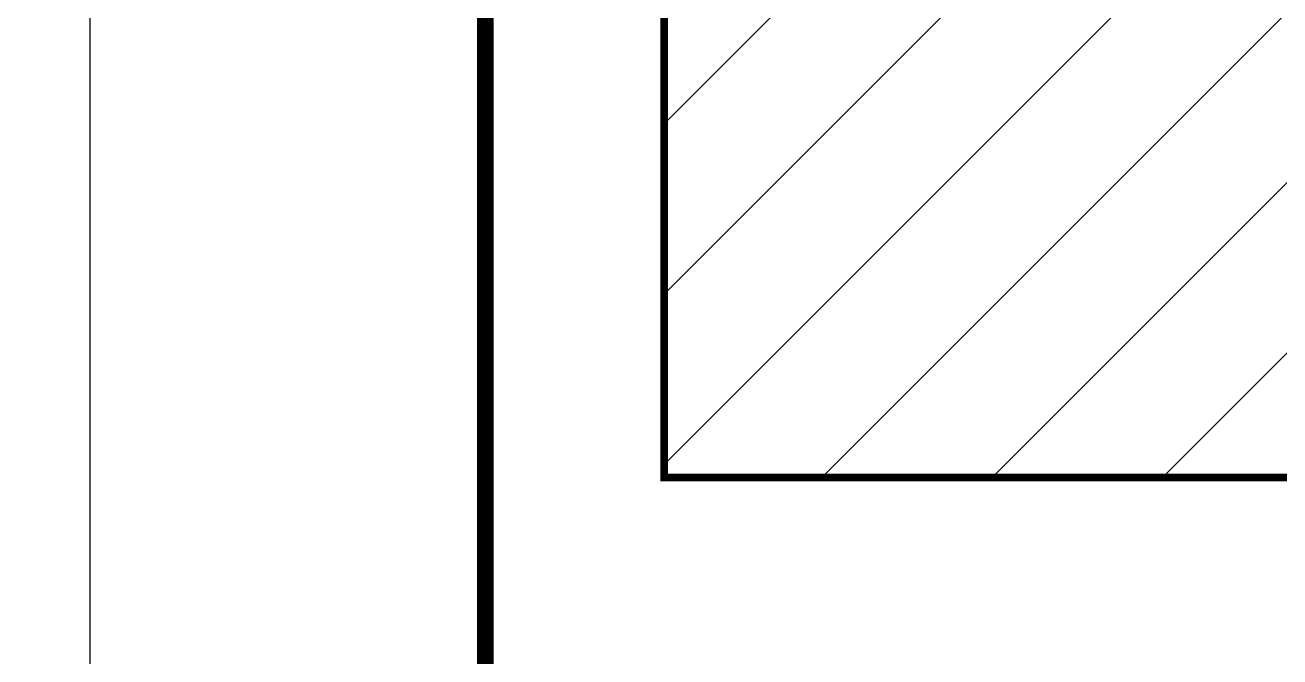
# Model space of a CAD drawing. Header units: millimetres. Extents: x 553474 to 556484, y 6145926 to 6146600.
# Drawn here: x 554045.56 to 554053.82, y 6146172.98 to 6146177.14 of the extents above; entities that cross this region are included whole.
import ezdxf

# ---------------------------------------------------------------- set-up
doc = ezdxf.new("R2010")
doc.units = ezdxf.units.MM
for name, color, linetype in [('1', 1, 'Continuous'), ('excavaciones', 1, 'Continuous'), ('Hatch', 8, 'Continuous'), ('Muros', 5, 'Continuous')]:
    doc.layers.add(name, color=color, linetype=linetype)

msp = doc.modelspace()

# ---------------------------------------------------------------- hatches: boundary and pattern name
at = {"layer": 'Hatch', "linetype": 'Continuous', "lineweight": 5}
h = msp.add_hatch(dxfattribs=at)
h.set_pattern_fill('ANSI31', color=256, scale=0.25)
h.paths.add_polyline_path([(554073.2187, 6146217.7555), (554055.0473, 6146217.7555), (554055.0473, 6146185.0692), (554049.7689, 6146185.0692), (554049.7689, 6146174.1595), (554055.0473, 6146174.1595), (554055.0473, 6146171.3724), (554073.2187, 6146171.3724)])

# ---------------------------------------------------------------- linework, layer by layer
at = {"layer": '1', "linetype": 'Continuous', "const_width": 0.05, "flags": 128}
msp.add_lwpolyline([(554055.0473, 6146217.7555), (554073.2187, 6146217.7555), (554073.2187, 6146171.3724), (554055.0473, 6146171.3724), (554055.0473, 6146174.1595), (554049.7689, 6146174.1595), (554049.7689, 6146185.0692), (554055.0473, 6146185.0692), (554055.0473, 6146217.7555)], dxfattribs=at)
at = {"layer": 'excavaciones', "flags": 128}
msp.add_lwpolyline([(554047.6458, 6146290.4731), (554038.7646, 6146281.5918), (554009.2352, 6146281.5918), (554009.2352, 6146269.5918), (553979.5771, 6146269.5918), (553979.5771, 6146247.5912), (554016.2626, 6146247.5912), (554016.2626, 6146204.6513), (554045.9856, 6146204.6513), (554045.9856, 6146171.6625), (554078.0043, 6146171.6625), (554078.0043, 6146263.0875), (554047.6167, 6146290.4439)], dxfattribs=at)
at = {"layer": 'Muros', "color": 10, "const_width": 0.11, "elevation": 9.796, "flags": 128}
msp.add_lwpolyline([(554048.59, 6146189.2164), (554048.59, 6146171.6368)], dxfattribs=at)

doc.saveas('drawing.dxf')
